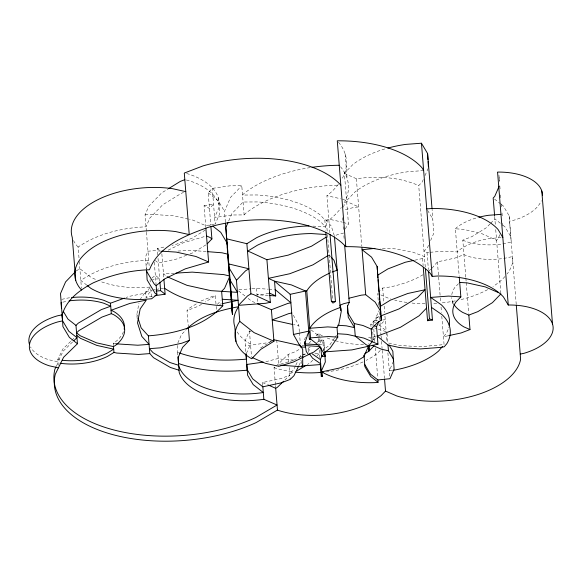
<?xml version="1.0" encoding="UTF-8"?>
<svg xmlns="http://www.w3.org/2000/svg" width="582" height="582" viewBox="0 0 582 582"><rect width="100%" height="100%" fill="white"/><g stroke="black" fill="none" stroke-linecap="round" stroke-linejoin="round"><path stroke-width="0.44" stroke-dasharray="2.91 2.18" d="M137.185 318.674L136.843 314.411L138.989 303.04M304.502 339.997L306.161 334.985M146.38 231.316L145.056 214.853L148.846 206.181L161.701 192.875L167.667 189.201M186.596 173.589L188.132 173.931A74.903 39.023 -4.6 0 1 218.883 207.781L214.627 217.537L232.276 214.991L244.134 214.911L241.785 185.753L229.934 185.825L212.277 188.372L208.196 192.838L210.742 224.47L209.556 225.7M225.387 222.135L224.514 211.288L230.625 197.298L241.785 185.753M228.697 220.978L231.934 213.572L243.094 202.019L257.688 201.932A102.039 53.166 -4.6 0 1 320.958 222.026L325.382 226.893L312.439 226.063M177.83 343.016L181.548 334.497L186.509 329.361M251.089 331.653L249.438 330.94L245.044 341.001L245.982 353.863M246.448 353.398L250.5 344.108A73.885 38.499 -4.6 0 1 236.525 330.823M343.256 207.228L345.017 203.198L346.661 201.496L358.643 206.923L354.154 207.388L344.493 209.789M345.424 229.002L346.836 225.78L348.48 224.077L344.391 173.305L352.765 164.641A81.4 42.413 -4.6 0 1 385.299 148.803M423.274 179.576L422.241 181.948L418.72 185.593L425.297 267.4M424.998 175.619L428.454 167.711M422.969 274.762A73.172 38.121 -4.6 0 1 386.222 287.661L382.68 288.032L380.628 290.491M376.118 321.199L375.848 317.808L378.889 310.839M428.556 245.24L427.523 247.612L424.002 251.257L427.035 252.501L428.818 252.362M430.629 240.497L433.736 233.382L432.084 209.302M393.454 361.313L389.329 370.756L391.992 370.479M499.836 234.735L498.105 238.693L496.584 240.271L481.008 233.295L462.974 229.286L455.379 228.799L459.183 276.144M58.229 365.321L57.764 359.531L62.914 348.96L71.113 340.965M56.447 366.027L58.025 362.804M295.438 365.962L293.466 369.992L289.705 373.666L293.845 372.08M295.831 365.154L297.402 361.931M299.366 357.901L300.938 354.671L301.134 357.144M299.046 365.27L301.01 361.24M139.993 299.679L145.595 291.589L151.807 290.338M152.28 296.223L146.067 297.482L149.348 292.739L151 291.444M334.417 338.2L329.776 344.908L323.505 349.84L324.712 351.863M334.934 337.458L336.483 335.225M432.019 268.229L437.417 261.871L455.008 258.066L463.978 254.625L467.281 256.058A49.383 25.732 -4.6 0 0 503.99 258.415L512.393 256.597L512.713 261.973A78.577 40.936 -4.6 0 1 507.104 273.969M244.134 214.911L245.83 213.157A104.491 54.439 -4.6 0 1 339.044 185.163M188.372 327.433L187.018 310.577L189.281 308.227L197.334 303.273M215.987 303.891L215.289 295.198L213.783 296.755L205.366 301.942M217.355 304.357L221.036 300.545M308.78 343.475L311.21 340.965M316.055 335.945L317.874 334.061L319.016 333.813L321.053 335.225A73.172 38.121 -4.6 0 0 322.501 335.945M312.752 360.185L310.33 362.695L307.405 364.499M317.001 355.798L319.423 353.289L314.142 353.681M414.791 260.198L422.561 258.51L424.431 256.575L412.609 252.071L395.345 248.856L380.155 248.332M455.379 228.799L456.572 227.562A49.383 25.732 -4.6 0 1 477.989 217.479M370.996 326.633L370.799 324.196L377.121 317.656L380.126 315.808M373.418 339.852L376.19 336.985M490.015 223.961L486.37 227.722L471.857 236.663L462.806 240.133L465.789 277.185M490.619 223.328L494.867 218.934L500.265 223.182M380.221 350.502L377.74 353.078A73.885 38.499 -4.6 0 1 366.194 360.374M458.471 283.681L454.811 287.472A49.383 25.732 -4.6 0 0 451.632 296.74M71.739 340.346L74.896 337.276M72.554 341.99L63.096 351.215L57.945 361.786L48.895 359.778A48.219 25.121 -4.6 0 1 30.482 346.887M276.348 365.962L288.155 354.438L295.612 351.586L300.734 348.429M284.853 380.017L289.821 375.164L280.924 378.576L262.504 382.563L262.773 385.975M152.033 277.956L155.343 275.351L159.657 278.742L152.549 279.331M150.098 287.443L145.711 293.044L129.277 296.362L126.01 297.548M316.804 342.703L320.275 339.968L323.774 340.194L324.647 351.048M318.951 344.777L320.675 344.886L322.959 343.089L319.918 337.982M78.999 257.862L78.126 247.044C97.951 233.455 122.271 227.868 146.017 226.798L149.807 218.126L162.662 204.813L181.293 193.34L183.541 192.482M76.162 270.957L79.865 268.68L89.934 276.588A74.903 39.023 -4.6 0 0 96.605 279.935M205.41 229.992L192.06 238.22L175.48 244.571L172.003 245.32M205.832 244.906L193.217 252.668L189.907 253.941M113.432 345.752L113.228 343.205L115.367 341.889A48.219 25.121 -4.6 0 0 123.755 330.831M327.186 231.076L326.349 220.651L328.808 219.138L342.376 222.149M200.994 301.018L215.289 295.198M201.539 304.299L198.477 306.183L187.018 310.577M260.656 347.883L271.634 341.125M275.417 384.68L274.042 367.562L275.723 366.573M168.169 250.158L183.192 242.84L204.784 236.467M308.344 352.321L308.002 348.036L310.279 346.923M302.596 355.122L305.47 353.718M293.954 360.076L301.069 356.606M186.589 255.214L176.637 259.026L158.391 262.977L155.307 260.554M375.848 317.808L379.973 316.222M204.078 205.686L213.55 204.187L209.469 208.654L207.679 207.25L204.078 205.686L205.824 227.358M271.03 341.641L266.949 342.849L245.349 345.963M293.168 360.454L278.734 364.71L280.946 365.205M343.671 233.026L338.062 234.415L334.41 235.965L331.253 226.049L326.349 220.651M157.737 254.843L157.227 248.521L165.048 246.826M61.743 299.359L67.963 298.013A48.219 25.121 -4.6 0 1 70.626 297.671M62.871 302.167L67.316 301.2M516.241 304.451L509.541 221.189L513.455 220.345A49.383 25.732 -4.6 0 0 541.304 200.732M268.819 293.292L264.941 294.136L256.975 294.732L268.571 295.474M219.647 304.277L221.4 303.899M376.423 336.025L368.53 337.735L370.974 338.797M368.195 344.027L369.024 343.846M447.842 335.836L443.448 336.789L446.118 333.639A73.172 38.121 -4.6 0 0 448.882 326.96M152.695 290.163L155.358 289.625M156.245 289.443L158.908 288.905M214.3 224.266L205.686 225.641L192.984 220.142L189.557 219.385M265.85 361.728L278.232 358.468L281.921 359.283L294.405 360.091M344.391 173.305L356.373 178.732C377.245 175.844 399.259 176.957 418.72 185.593M373.44 324.567L373.149 320.98L378.322 320.442M382.636 319.998L385.226 319.729L380.213 325.258L378.766 324.632M423.645 170.562L407.793 171.755A81.4 42.413 -4.6 0 0 354.969 191.987L346.596 200.652L341.336 198.913M145.056 214.853L151.516 214.365L173.283 215.769L188.706 219.188M501.073 237.645L490.481 238.438A49.383 25.732 -4.6 0 0 458.434 250.711L457.241 251.948L444.91 251.155L429.712 252.297M149.785 287.079L140.335 287.784A74.903 39.023 -4.6 0 1 100.715 281.572M238.976 289.734L251.22 288.81M252.093 288.745L256.466 288.417L268.062 289.167M302.698 354.54L305.339 354.343M300.654 360.491L301.403 360.433M177.881 251.068L190.445 250.304L206.697 251.584M174.251 273.22L163.484 273.875L166.51 276.254M160.683 288.548L163.848 288.359M310.264 167.587A104.491 54.439 -4.6 0 0 244.236 193.297L242.534 195.057L257.128 194.963A102.039 53.166 -4.6 0 1 320.398 215.064L324.821 219.931L328.888 220.192A104.491 54.439 -4.6 0 0 341.292 207.541M160.792 251.111L154.441 250.704L147.981 251.191L145.551 256.749L146.3 269.168M268.957 289.225L274.311 289.567M299.352 331.74L298.842 325.433L293.648 324.691M302.058 345.373L304.481 345.526M329.907 232.851L326.924 195.712L340.492 198.724M186.356 180.02L188.663 180.536A74.903 39.023 -4.6 0 1 219.414 214.387L215.158 224.143L212.277 188.372M343.22 222.339L348.48 224.077M386.048 331.544L377.682 329.208M388.652 343.024L399.536 345.439L420.175 346.77L444.073 344.595L441.774 316.026M113.228 343.205L116.007 343.824M57.764 359.531L59.779 359.982M177.204 345.439L177.626 352.416L179.336 352.961M462.806 240.133L466.117 241.559A49.383 25.732 -4.6 0 0 502.826 243.923L511.229 242.105L509.221 215.893L503.306 205.984L501.284 204.391M370.799 324.196L373.273 325.265M374.648 327.892L376.925 328.874M254.88 302.56L251.57 301.127L248.158 298.45M274.042 367.562L274.864 367.919A73.885 38.499 -4.6 0 0 293.532 371.913M262.504 382.563L267.451 384.709M494.533 199.088L500.607 203.86M502.964 225.299L504.994 226.893L510.909 236.801M378.962 325.018L386.397 330.86M373.149 320.98L376.598 323.694M208.196 192.838L218.185 200.688L224.514 211.288M311.203 329.972L318.609 335.792M238.598 290.935L245.429 296.303M157.227 248.521L161.723 252.057M78.126 247.044L77.908 246.877A74.903 39.023 -4.6 0 1 73.478 240.439M86.856 285.195L80.811 280.451C100.642 266.862 124.963 261.274 148.708 260.198L146.278 265.763L146.489 269.306M329.099 254.901L330.736 256.698M308.002 348.036L311.188 352.445M427.61 210.357L432.884 219.196M293.343 315.218L298.842 325.433M136.843 314.411L137.381 316.099M498.956 175.204L499.465 181.497M499.822 185.993L500.185 190.481M500.549 194.977L500.906 199.473M501.269 203.969L501.633 208.458M501.99 212.954L502.281 216.548M494.656 216.322L495.362 225.161M495.726 229.606L500.898 293.895M465.862 278.087L466.153 281.695M466.226 282.597L468.692 313.283M452.279 300.901L452.57 304.517M437.417 261.871L440.247 297.075M440.319 297.977L440.683 302.487M441.047 306.998L441.483 312.418M427.035 252.501L428.403 269.568M422.561 258.51L423.136 265.654M387.059 333.501L387.772 342.34M382.68 288.032L383.844 302.524M384.135 306.147L384.644 312.483M384.935 316.106L386.164 331.362M386.237 332.257L387.03 342.107M387.888 352.852L389.904 377.827M378.606 305.332L377.66 293.561L388.972 298.457A78.577 40.936 -4.6 0 0 390.558 298.944M379.122 311.676L379.922 321.635M379.995 322.544L381.006 335.123M381.079 336.018L381.436 340.506M381.508 341.401L382.09 348.574M382.236 350.386L384.491 378.416M373.797 329.056L374.808 341.612M375.31 347.869L377.747 378.176M372.378 326.909L373.629 342.471M356.373 178.732L361.8 246.15M345.141 153.983L347.112 178.463M342.434 217.668L342.653 220.382M343.162 226.704L343.38 229.41M343.889 235.739L344.108 238.46M327.462 234.546L332.766 300.399M324.821 219.931L325.651 230.276M322.959 343.089L323.577 350.699M320.275 339.968L320.675 344.886M319.016 333.813L319.889 344.668M317.874 334.061L318.158 337.56M318.23 338.433L318.652 343.678M319.14 349.789L319.773 357.632M299.424 332.642L300.297 343.467M301.461 361.226L301.658 363.59M288.155 354.438L288.788 362.31M289.21 367.548L290.163 379.428M276.741 339.961L278.865 366.318M275.49 385.582L275.708 388.281M256.466 288.417L257.71 303.891M249.438 330.94L251.562 357.297M218.272 197.611L218.803 204.217M216.191 306.43L216.511 310.453M177.626 352.416L177.83 354.969M161.861 253.803L163.768 277.483M158.028 258.459L159.861 281.295M154.288 262.213L156.165 285.602M146.453 232.218L149.268 267.153M150.04 279.52L150.243 282.015M150.789 288.781L151.589 298.784M145.595 291.589L146.067 297.482M79.283 261.471L81.444 288.272M509.221 215.893L509.541 221.189M502.695 223.35L502.848 225.903M499.087 177.706L499.291 181.104M323.774 340.194L324.378 350.226M453.291 303.317A49.383 25.732 -4.6 0 1 451.654 297.584M504.98 276.537A78.577 40.936 -4.6 0 1 492.961 286.511M487.614 289.647A78.577 40.936 -4.6 0 1 459.511 299.934M455.211 300.865A78.577 40.936 -4.6 0 1 441.207 302.975M436.726 303.36A78.577 40.936 -4.6 0 1 432.244 303.615M425.086 303.746A78.577 40.936 -4.6 0 1 411.394 302.996M407.007 302.465A78.577 40.936 -4.6 0 1 394.676 300.079M430.789 269.277A73.172 38.121 -4.6 0 1 428.141 271.336M338.542 142.263A104.491 54.439 -4.6 0 1 341.75 179.3M338.346 184.37A104.491 54.439 -4.6 0 1 326.924 195.712M340.514 166.743A104.491 54.439 -4.6 0 1 343.256 204.566M363.066 361.902A73.885 38.499 -4.6 0 1 329.79 371.447M328.932 371.563A73.885 38.499 -4.6 0 1 326.335 371.898M363.532 344.697A73.172 38.121 -4.6 0 1 335.639 340.79M334.759 340.543A73.172 38.121 -4.6 0 1 326.335 337.647"/><path stroke-width="0.87" d="M340.79 310.57L341.117 308.824L339.99 305.266L343.635 303.717L349.244 302.327L344.69 245.706M227.984 222.622L225.823 227.562L226.522 237.136M229.439 277.105L224.55 288.316L221.626 291.335L222.79 305.768C204.137 326.247 175.146 333.828 148.374 335.85L141.142 327.892L138.189 318.623M231.811 301.971L232.436 314.331L231.942 302.189L225.46 223.044M364.645 364.296L370.559 374.204L377.893 379.959L378.082 382.287L370.749 376.525L364.834 366.616L364.092 355.064L364.23 356.548L355.711 361.793L339.357 368.057L322.072 371.803L322.435 376.314L321.293 376.561L321.642 375.768L320.333 359.501L322.021 355.638M321.293 376.561L320.333 364.579L320.675 363.786L312.592 358.199L309.406 353.791M349.244 302.327L347.57 306.168L348.232 317.219L354.576 327.659L346.297 325.818L337.684 325.265M347.439 305.477L347.905 313.131L354.249 323.563L355.26 336.185L366.216 344.791L369.206 346.079L377.965 344.188L376.561 326.691L378.926 321.271M369.206 346.079L369.57 350.684L368.748 350.859L368.377 346.261L372.211 341.692L371.192 329.07L377.514 322.53L381.268 320.216L380.744 311.472L377.121 266.476L371.563 257.164L362.084 249.714L374.881 248.39M364.194 355.944L368.384 346.348M368.748 350.859L368.573 345.81M499.203 186.153L494.707 196.447L493.18 198.025L494.584 215.449M56.054 366.835L54.875 369.257A125.465 65.373 -4.6 0 0 117.004 430.76A125.465 65.373 -4.6 0 0 255.745 417.527L277.054 405.014L263.85 399.296A73.885 38.499 -4.6 0 1 179.191 372.407L177.968 356.671M298.653 366.078L293.932 375.754L290.163 379.428L281.266 382.84L262.846 386.826L252.704 378.86L247.139 369.541L246.833 364.47L263.253 362.099M280.946 365.205L301.156 366.733L301.905 366.682L302.684 364.252M301.905 366.682L302.735 364.972L302.662 356.664M320.878 347.454L321.584 356.242L325.083 356.468L323.781 353.238L330.045 348.305L337.786 337.131L337.014 327.506L338.666 325.12L341.307 311.123L340.172 307.565L334.483 236.867M442.451 346.501L438.675 350.953A73.172 38.121 -4.6 0 1 392.879 370.385M75.544 271.598L65.599 281.892L60.499 293.583L62.572 320.886L57.654 321.955A48.219 25.121 -4.6 0 0 49.383 365.831L58.433 367.846M207.17 243.836L211.906 238.926L210.888 226.282M187.135 328.721L188.372 327.433L189.412 340.31L182.581 347.374L178.187 357.435L178.645 365.656A73.885 38.499 -4.6 0 0 263.304 392.544L253.163 384.578L247.605 375.259L245.982 353.863M188.379 327.499C202.1 315.095 220.76 309.98 238.591 306.721A73.885 38.499 -4.6 0 0 234.801 326.822L235.979 341.488M257.36 303.637L271.408 309.719L273.947 341.248L260.772 349.36L251.679 358.774A73.885 38.499 -4.6 0 1 239.769 321.388L236.459 280.248L245.553 270.841L248.9 268.782L228.639 263.915L228.551 266.381M373.906 345.963L368.697 351.361L364.703 353.812M426.548 308.082L419.076 315.808L400.452 327.28L377.318 336.141L387.983 344.988L388.449 350.793L393.49 359.232L394.094 369.264L389.969 378.707L377.893 379.959M423.274 267.436L427.566 320.718L429.436 318.791L425.442 269.197M459.256 277.047L460.857 296.878L455.975 301.927A49.383 25.732 -4.6 0 0 463.934 326.909L470.001 329.543L468.837 315.088L462.77 312.454A49.383 25.732 -4.6 0 1 453.734 304.102M384.564 379.319L385.51 391.075L381.159 395.578A73.885 38.499 -4.6 0 1 278.283 410.412L277.461 410.063L256.153 422.568A125.465 65.373 -4.6 0 1 117.411 435.809A125.465 65.373 -4.6 0 1 55.283 374.299L63.584 357.275L77.45 343.744L75.98 325.403L67.898 319.06L63.285 311.326M500.898 293.895L492.401 302.676L477.887 311.617L468.837 315.088M75.98 325.403L78.308 323.134L101.297 309.631L110.718 306.205L104.047 303.317A48.219 25.121 -4.6 0 0 69.083 300.887M73.812 340.761L76.962 337.684L68.887 331.34L62.427 320.515L62.085 314.833L57.167 315.895A48.219 25.121 -4.6 0 0 29.493 344.537M283.609 381.232L277.388 387.292L275.708 388.281L268.28 385.066M87.526 285.726L90.879 288.359A74.903 39.023 -4.6 0 0 141.288 299.555L151.589 298.784L156.893 294.616L156.165 285.602L164.721 278.873L185.287 268.855L208.611 261.98L205.89 228.224M320.115 347.127L313.858 352.045L293.292 362.062L278.865 366.318L265.588 363.372L252.384 357.654M321.584 356.242L323.876 354.438M168.409 188.743L180.333 181.395L184.821 179.678M226.624 238.831L246.877 243.698L256.706 237.645A73.885 38.499 -4.6 0 1 308.984 225.969M113.497 346.603L115.643 345.286A48.219 25.121 -4.6 0 0 113.803 314.746L111.322 313.676L101.901 317.103L78.912 330.605L76.577 332.875L80.28 335.785L96.583 342.842L113.497 346.603L113.97 352.43L107.517 356.402A48.219 25.121 -4.6 0 1 60.041 363.248M326.065 237.238L311.435 246.244L288.308 255.105L266.912 259.739L249.802 251.875L247.495 251.315L257.317 245.262A73.885 38.499 -4.6 0 1 311.326 233.564L325.993 234.51M270.332 302.284L253.228 294.412L250.915 293.859L247.568 295.918L238.475 305.332L265.676 303.287L270.332 302.284L266.912 259.739M328.335 255.374L312.934 264.861L289.807 273.722L268.411 278.349L274.522 281.164L291.48 284.933L305.506 291.007L306.772 290.905A64.58 33.647 -4.6 0 1 329.747 273.111M377.863 277.905L377.653 275.228L387.903 268.913L405.29 262.249L413.926 260.38M330.052 234.655L335.436 301.563L332.977 303.077L331.362 301.301L325.855 232.815M380.162 306.459L390.413 300.145L407.807 293.481L425.071 289.741L417.607 297.475L398.976 308.947L380.803 315.91M297.155 370.807L305.936 365.401M189.412 340.31L181.868 343.198L160.465 347.832L149.399 348.662L153.102 352.736L169.937 362.521L178.659 365.285M271.408 309.719L287.763 303.455L290.898 302.778L275.199 289.625M470.001 329.543L461.039 332.977L448.722 335.639M71.521 297.569A48.219 25.121 -4.6 0 1 103.807 300.319L110.478 303.207L124.373 298.144M348.916 298.231L361.218 295.176L365.707 294.71L375.179 302.153L380.744 311.472M163.913 279.287L165.113 294.194L160.617 290.658L156.012 291.065M222.28 303.702L238.067 300.283L222.266 299.272M269.466 295.532L275.708 295.932L274.522 281.164L290.214 294.317L305.506 291.007L309.384 339.182L310.09 339.735L310.65 339.088L306.772 290.905M291.72 312.992L288.585 313.669L272.231 319.933L292.79 324.501M293.444 334.475L308.736 331.158L309.449 331.718L308.096 333.311L304.772 343.329L305.419 347.221L300.574 346.916L293.444 334.475L290.214 294.317M427.566 320.718L432.462 320.027L428.548 271.365M368.377 346.261L351.921 349.913L324.712 351.863L325.083 356.468M385.51 391.075L396.815 395.971A78.577 40.936 -4.6 0 0 520.563 359.48L520.235 354.111L524.149 353.267A49.383 25.732 -4.6 0 0 552.493 323.934L541.798 191.012M154.943 295.692L165.113 294.194M247.299 370.188C224.325 372.305 200.412 371.309 178.514 363.474M378.082 382.287L374.721 382.629A73.172 38.121 -4.6 0 1 324.109 373.208L321.279 371.251L325.323 361.982L324.72 351.95M432.011 208.4L427.595 153.524L421.448 143.216L405.596 144.409A81.4 42.413 -4.6 0 0 387.823 148.083M426.73 208.887L432.07 208.487A81.4 42.413 -4.6 0 1 498.017 229.432L502.841 237.507M500.978 214.358L488.618 215.289A49.383 25.732 -4.6 0 0 478.841 217.246M77.45 343.744L69.374 337.4L62.914 326.575L62.209 314.913C66.377 299.57 79.858 289.989 93.185 282.867C110.944 275.031 130.041 270.295 149.472 269.757C158.624 245.888 185.6 235.448 207.883 227.446A104.491 54.439 -4.6 0 1 345.788 246.652A104.491 54.439 -4.6 0 1 430.447 273.547L432.164 276.414L437.497 276.014A81.4 42.413 -4.6 0 1 503.452 296.966L508.268 305.033L508.77 304.997A49.383 25.732 -4.6 0 1 552.493 323.934M310.548 337.88L328.517 336.534L337.786 337.131M309.384 339.182L310.65 339.088L319.423 345.948L323.781 353.238M179.06 370.225L170.337 367.453L153.502 357.675L149.8 353.601L138.516 354.445L116.749 353.048L113.97 352.43M301.847 365.962L320.333 364.579M176.048 273.111L192.198 272.121L223.801 274.617L229.373 275.955L229.563 279.178L237.434 292.353L210.939 290.651L186.953 285.318L167.114 276.734M161.694 251.169L176.208 252.101L195.908 256.48L208.611 261.98M459.693 282.423L467.288 282.91L485.323 286.919L498.585 292.659M460.857 296.878L448.526 296.085L430.644 297.424L441.302 304.779A73.172 38.121 -4.6 0 1 449.231 325.287M331.362 301.301L335.436 301.563M222.79 305.768C202.565 304.561 181.548 299.752 164.641 288.308M337.014 327.506L327.746 326.909L309.777 328.263A64.58 33.647 -4.6 0 1 340.172 307.565M337.509 333.733L346.981 334.344L363.939 338.113L377.965 344.188M304.757 341.554L305.15 343.889L318.085 344.719M319.947 346.523L305.288 345.577L306.278 351.528L308.533 354.642M116.007 343.824L137.774 345.221L149.057 344.377L141.826 336.418L137.527 322.937L140.167 308.94L146.278 300.116L129.844 303.426L111.046 310.279L113.526 311.348A48.219 25.121 -4.6 0 1 124.17 329.179M207.599 251.657L222.048 252.799L227.613 254.138L232.436 314.331M185.782 191.623L172.432 188.655A74.903 39.023 -4.6 0 0 72.27 237.434L75.733 280.4M354.249 323.563L362.928 325.491L371.192 329.07M387.983 344.988L399.71 347.592L420.349 348.924L441.542 347.33L444.248 346.748L446.918 343.598A73.172 38.121 -4.6 0 0 442.102 314.738L431.451 307.383M388.449 350.793L381.494 349.244L372.284 345.257M273.831 339.772L297.809 345.097L300.443 345.264L300.574 346.916M232.363 313.181L227.853 254.058M179.336 352.961C200.732 360.374 224.041 361.153 246.404 359.13L246.106 354.169M429.436 318.791L432.462 320.027M206.515 235.957L210.117 237.521L211.906 238.926M374.095 325.622L376.561 326.691M368.944 350.408L369.57 350.684M273.947 341.248L254.108 332.657L239.769 321.388M269.597 293.124L275.708 295.932M312.25 353.914L320.333 359.501M321.642 375.768L322.435 376.314M212.881 226.158L220.731 232.32L227.06 242.927L227.613 254.138M156.165 285.602L154.274 284.118L146.409 270.943M156.893 294.616L155.001 293.124L147.137 279.949L146.548 270.193M81.582 290.011L81.371 289.843A74.903 39.023 -4.6 0 1 94.997 246.171A74.903 39.023 -4.6 0 1 175.888 231.621L189.237 234.59L184.29 173.072L202.929 165.935A104.491 54.439 -4.6 0 1 340.841 185.141M76.788 335.428L80.491 338.338L96.787 345.395L113.708 349.156L107.255 353.128A48.219 25.121 -4.6 0 1 62.318 360.287M331.282 257.295L334.003 260.292L337.167 270.215A64.58 33.647 -4.6 0 0 332.162 272.085M423.645 170.562L421.935 167.696A104.491 54.439 -4.6 0 0 337.276 140.808L345.788 246.652M389.183 345.141L392.85 351.281L393.454 361.313M229.053 267.851L236.459 280.248M301.192 346.668L302.705 349.476L302.778 357.443M516.314 305.354L520.235 354.111M508.268 305.033L497.574 172.112L498.076 172.076A49.383 25.732 -4.6 0 1 542.446 195.181M421.448 143.216L432.164 276.414M378.009 279.687L378.438 285.042M378.584 286.831L379.013 292.186M379.158 293.968L379.588 299.323M379.733 301.105L380.803 314.455M380.941 316.157L381.268 320.216M361.946 247.932L365.707 294.71M305.15 343.889L305.419 347.221M275.708 388.281L277.461 410.063M262.846 386.826L263.85 399.296M246.877 243.698L250.915 293.859M226.696 239.726L227.06 244.207M227.271 246.892L227.635 251.373M159.934 282.146L160.617 290.658M148.374 335.85L149.8 353.601M110.478 303.207L111.322 313.676M427.595 153.524L427.974 159.73M428.083 161.505L428.403 166.823M377.121 266.476L377.332 269.975M377.442 271.729L377.653 275.228M61.095 302.553L61.437 308.234M312.047 167.325A104.491 54.439 -4.6 0 1 339.248 165.281M322.835 372.269A73.885 38.499 -4.6 0 1 295.27 372.116"/></g></svg>
